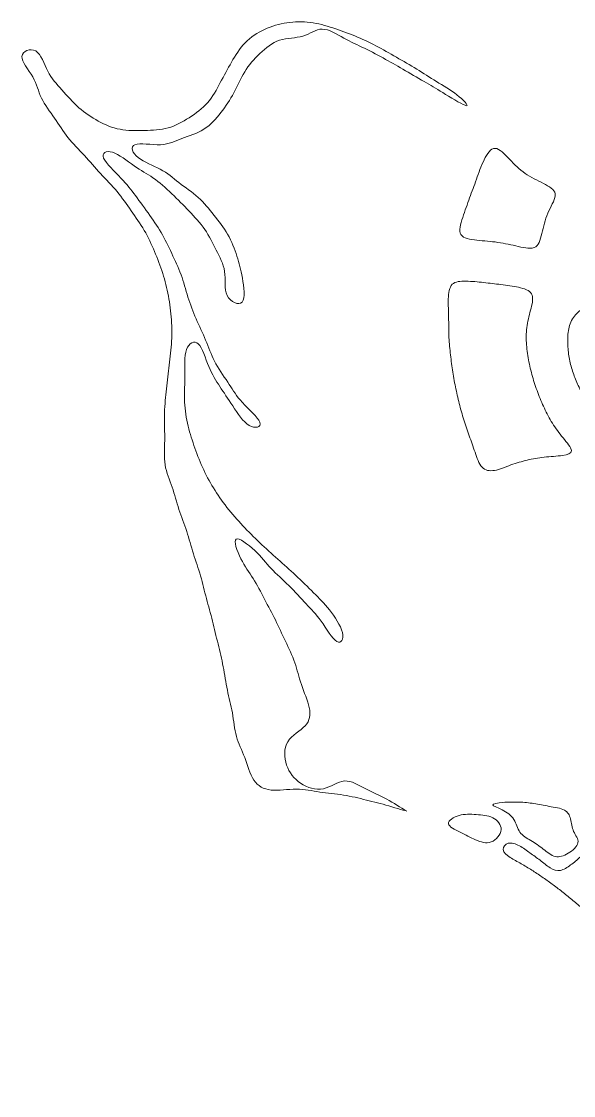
# Model space of a CAD drawing. Header units: inches. Extents: x 36 to 79.2, y 17.3 to 55.9.
# Drawn here: x 73.999 to 75.443, y 49.596 to 52.404 of the extents above; entities that cross this region are included whole.
import ezdxf

# ---------------------------------------------------------------- set-up
doc = ezdxf.new("R2010")
doc.units = ezdxf.units.IN
doc.layers.add('13_CONCEPT_ICON', color=7, linetype='CONTINUOUS', lineweight=15)

# ---------------------------------------------------------------- blocks, each defined once
blk = doc.blocks.new('CONCEPT_ICON_01_SCALLOP')
at = {"layer": '13_CONCEPT_ICON'}
for points, knots in [([(46.839, 36.009), (46.824, 36.007), (46.693, 36.049), (46.577, 36.082), (46.461, 36.116), (46.359, 36.142), (46.252, 36.168), (46.145, 36.195), (46.033, 36.222), (45.919, 36.24), (45.805, 36.258), (45.689, 36.267), (45.577, 36.284), (45.466, 36.3), (45.358, 36.326), (45.237, 36.326), (45.116, 36.326), (44.981, 36.302), (44.872, 36.313), (44.763, 36.324), (44.68, 36.37), (44.622, 36.457), (44.564, 36.544), (44.532, 36.672), (44.491, 36.781), (44.45, 36.891), (44.401, 36.982), (44.371, 37.089), (44.342, 37.195), (44.332, 37.316), (44.313, 37.429), (44.293, 37.543), (44.263, 37.648), (44.24, 37.758), (44.217, 37.869), (44.201, 37.984), (44.18, 38.096), (44.158, 38.208), (44.131, 38.316), (44.105, 38.426), (44.078, 38.535), (44.054, 38.646), (44.025, 38.756), (43.997, 38.865), (43.966, 38.973), (43.937, 39.082), (43.909, 39.191), (43.884, 39.301), (43.852, 39.409), (43.82, 39.517), (43.782, 39.623), (43.749, 39.73), (43.715, 39.837), (43.687, 39.946), (43.652, 40.053), (43.617, 40.16), (43.575, 40.264), (43.54, 40.371), (43.505, 40.477), (43.477, 40.586), (43.44, 40.692), (43.403, 40.798), (43.357, 40.902), (43.339, 41.015), (43.322, 41.127), (43.332, 41.248), (43.333, 41.368), (43.335, 41.488), (43.327, 41.607), (43.329, 41.725), (43.331, 41.842), (43.342, 41.958), (43.355, 42.072), (43.367, 42.187), (43.38, 42.301), (43.394, 42.415), (43.408, 42.529), (43.423, 42.643), (43.43, 42.76), (43.438, 42.876), (43.438, 42.996), (43.431, 43.113), (43.423, 43.23), (43.408, 43.343), (43.386, 43.455), (43.365, 43.567), (43.338, 43.676), (43.304, 43.783), (43.27, 43.891), (43.23, 43.995), (43.186, 44.099), (43.142, 44.203), (43.095, 44.306), (43.038, 44.404), (42.981, 44.502), (42.914, 44.595), (42.848, 44.689), (42.783, 44.782), (42.718, 44.876), (42.644, 44.966), (42.569, 45.055), (42.485, 45.14), (42.405, 45.226), (42.326, 45.312), (42.252, 45.4), (42.171, 45.487), (42.091, 45.573), (42.005, 45.659), (41.933, 45.749), (41.862, 45.838), (41.806, 45.932), (41.74, 46.027), (41.674, 46.123), (41.598, 46.22), (41.55, 46.319), (41.503, 46.417), (41.485, 46.517), (41.425, 46.623), (41.364, 46.729), (41.261, 46.842), (41.267, 46.921), (41.273, 47), (41.389, 47.046), (41.467, 46.999), (41.546, 46.952), (41.587, 46.813), (41.642, 46.706), (41.698, 46.598), (41.768, 46.523), (41.844, 46.437), (41.921, 46.352), (42.004, 46.257), (42.092, 46.179), (42.18, 46.101), (42.273, 46.04), (42.372, 45.986), (42.47, 45.933), (42.575, 45.887), (42.687, 45.866), (42.799, 45.844), (42.919, 45.847), (43.038, 45.85), (43.157, 45.853), (43.275, 45.857), (43.383, 45.886), (43.491, 45.916), (43.59, 45.972), (43.687, 46.034), (43.783, 46.096), (43.879, 46.165), (43.954, 46.251), (44.029, 46.337), (44.084, 46.44), (44.137, 46.541), (44.191, 46.641), (44.243, 46.738), (44.3, 46.837), (44.356, 46.935), (44.417, 47.035), (44.497, 47.117), (44.577, 47.199), (44.675, 47.263), (44.779, 47.311), (44.882, 47.358), (44.99, 47.39), (45.101, 47.407), (45.213, 47.424), (45.327, 47.425), (45.439, 47.411), (45.551, 47.397), (45.66, 47.367), (45.767, 47.332), (45.874, 47.298), (45.979, 47.259), (46.083, 47.216), (46.187, 47.173), (46.29, 47.126), (46.39, 47.074), (46.49, 47.022), (46.586, 46.965), (46.685, 46.909), (46.784, 46.852), (46.885, 46.796), (46.98, 46.737), (47.076, 46.678), (47.166, 46.617), (47.264, 46.557), (47.362, 46.497), (47.467, 46.439), (47.561, 46.366), (47.654, 46.293), (47.736, 46.205), (47.699, 46.208), (47.663, 46.211), (47.508, 46.304), (47.396, 46.372), (47.284, 46.44), (47.213, 46.483), (47.122, 46.537), (47.031, 46.591), (46.918, 46.656), (46.818, 46.714), (46.717, 46.772), (46.627, 46.824), (46.529, 46.878), (46.431, 46.932), (46.325, 46.989), (46.224, 47.038), (46.123, 47.087), (46.027, 47.128), (45.924, 47.185), (45.821, 47.242), (45.71, 47.314), (45.614, 47.315), (45.518, 47.316), (45.436, 47.247), (45.333, 47.215), (45.23, 47.183), (45.105, 47.189), (44.996, 47.154), (44.887, 47.119), (44.795, 47.044), (44.711, 46.962), (44.626, 46.881), (44.55, 46.793), (44.491, 46.697), (44.431, 46.6), (44.388, 46.494), (44.334, 46.394), (44.281, 46.295), (44.217, 46.201), (44.146, 46.11), (44.076, 46.018), (43.998, 45.929), (43.899, 45.868), (43.801, 45.806), (43.682, 45.771), (43.582, 45.732), (43.482, 45.693), (43.4, 45.649), (43.273, 45.644), (43.145, 45.639), (42.972, 45.673), (42.902, 45.644), (42.833, 45.615), (42.866, 45.524), (42.949, 45.457), (43.033, 45.389), (43.166, 45.346), (43.27, 45.289), (43.374, 45.233), (43.45, 45.165), (43.539, 45.096), (43.628, 45.028), (43.73, 44.96), (43.817, 44.882), (43.904, 44.803), (43.975, 44.714), (44.046, 44.625), (44.117, 44.537), (44.187, 44.449), (44.244, 44.348), (44.301, 44.247), (44.345, 44.133), (44.379, 44.032), (44.412, 43.93), (44.435, 43.841), (44.458, 43.715), (44.48, 43.589), (44.502, 43.425), (44.453, 43.369), (44.404, 43.314), (44.284, 43.368), (44.237, 43.463), (44.19, 43.558), (44.216, 43.693), (44.2, 43.809), (44.185, 43.925), (44.128, 44.021), (44.076, 44.12), (44.025, 44.22), (43.978, 44.323), (43.913, 44.418), (43.848, 44.513), (43.766, 44.6), (43.685, 44.685), (43.604, 44.769), (43.525, 44.852), (43.437, 44.935), (43.35, 45.018), (43.254, 45.102), (43.164, 45.164), (43.075, 45.227), (42.991, 45.269), (42.89, 45.339), (42.789, 45.408), (42.669, 45.505), (42.577, 45.535), (42.484, 45.564), (42.419, 45.526), (42.45, 45.449), (42.481, 45.372), (42.609, 45.256), (42.7, 45.161), (42.791, 45.067), (42.845, 44.995), (42.909, 44.907), (42.974, 44.82), (43.05, 44.717), (43.118, 44.621), (43.187, 44.526), (43.247, 44.437), (43.302, 44.34), (43.356, 44.243), (43.406, 44.137), (43.453, 44.034), (43.501, 43.931), (43.547, 43.831), (43.584, 43.725), (43.62, 43.619), (43.647, 43.507), (43.682, 43.401), (43.717, 43.294), (43.759, 43.192), (43.805, 43.089), (43.851, 42.985), (43.9, 42.88), (43.942, 42.778), (43.984, 42.675), (44.019, 42.576), (44.075, 42.474), (44.131, 42.373), (44.209, 42.268), (44.268, 42.178), (44.327, 42.088), (44.367, 42.014), (44.457, 41.917), (44.547, 41.82), (44.687, 41.702), (44.71, 41.63), (44.734, 41.558), (44.642, 41.533), (44.555, 41.584), (44.469, 41.634), (44.388, 41.761), (44.317, 41.867), (44.247, 41.974), (44.188, 42.061), (44.131, 42.147), (44.074, 42.232), (44.02, 42.316), (43.971, 42.435), (43.923, 42.554), (43.879, 42.708), (43.819, 42.764), (43.759, 42.82), (43.683, 42.777), (43.649, 42.681), (43.616, 42.585), (43.625, 42.435), (43.626, 42.309), (43.626, 42.182), (43.617, 42.079), (43.62, 41.966), (43.623, 41.852), (43.638, 41.728), (43.663, 41.616), (43.687, 41.503), (43.721, 41.401), (43.757, 41.296), (43.794, 41.191), (43.834, 41.083), (43.88, 40.98), (43.926, 40.876), (43.98, 40.777), (44.039, 40.681), (44.098, 40.585), (44.162, 40.491), (44.234, 40.4), (44.306, 40.308), (44.385, 40.218), (44.464, 40.134), (44.544, 40.049), (44.623, 39.97), (44.708, 39.889), (44.793, 39.809), (44.884, 39.726), (44.97, 39.649), (45.057, 39.572), (45.14, 39.501), (45.228, 39.419), (45.315, 39.337), (45.407, 39.245), (45.488, 39.165), (45.569, 39.084), (45.638, 39.015), (45.716, 38.917), (45.794, 38.819), (45.881, 38.692), (45.904, 38.592), (45.927, 38.493), (45.887, 38.421), (45.823, 38.46), (45.76, 38.499), (45.673, 38.649), (45.596, 38.755), (45.52, 38.861), (45.454, 38.923), (45.378, 39.003), (45.303, 39.083), (45.219, 39.181), (45.131, 39.268), (45.042, 39.356), (44.95, 39.434), (44.873, 39.515), (44.796, 39.597), (44.733, 39.682), (44.636, 39.775), (44.539, 39.867), (44.407, 39.967), (44.367, 39.942), (44.326, 39.918), (44.378, 39.769), (44.435, 39.656), (44.492, 39.543), (44.554, 39.465), (44.613, 39.373), (44.671, 39.28), (44.725, 39.173), (44.778, 39.071), (44.832, 38.969), (44.885, 38.871), (44.935, 38.772), (44.984, 38.672), (45.031, 38.57), (45.08, 38.466), (45.128, 38.363), (45.179, 38.257), (45.216, 38.154), (45.252, 38.05), (45.273, 37.949), (45.311, 37.838), (45.349, 37.727), (45.403, 37.607), (45.425, 37.505), (45.446, 37.402), (45.435, 37.316), (45.367, 37.243), (45.299, 37.169), (45.174, 37.108), (45.114, 37.012), (45.055, 36.915), (45.06, 36.784), (45.098, 36.674), (45.135, 36.564), (45.204, 36.475), (45.3, 36.411), (45.396, 36.347), (45.52, 36.309), (45.629, 36.331), (45.739, 36.354), (45.834, 36.437), (45.935, 36.444), (46.035, 36.451), (46.141, 36.382), (46.244, 36.328), (46.347, 36.274), (46.446, 36.236), (46.545, 36.182), (46.644, 36.128), (46.742, 36.058), (46.839, 36.009)], [0, 0, 0, 0, 0.006369, 0.006369, 0.006369, 0.012739, 0.012739, 0.012739, 0.019108, 0.019108, 0.019108, 0.025478, 0.025478, 0.025478, 0.031847, 0.031847, 0.031847, 0.038217, 0.038217, 0.038217, 0.044586, 0.044586, 0.044586, 0.050955, 0.050955, 0.050955, 0.057325, 0.057325, 0.057325, 0.063694, 0.063694, 0.063694, 0.070064, 0.070064, 0.070064, 0.076433, 0.076433, 0.076433, 0.082803, 0.082803, 0.082803, 0.089172, 0.089172, 0.089172, 0.095541, 0.095541, 0.095541, 0.101911, 0.101911, 0.101911, 0.10828, 0.10828, 0.10828, 0.11465, 0.11465, 0.11465, 0.121019, 0.121019, 0.121019, 0.127389, 0.127389, 0.127389, 0.133758, 0.133758, 0.133758, 0.140127, 0.140127, 0.140127, 0.146497, 0.146497, 0.146497, 0.152866, 0.152866, 0.152866, 0.159236, 0.159236, 0.159236, 0.165605, 0.165605, 0.165605, 0.171975, 0.171975, 0.171975, 0.178344, 0.178344, 0.178344, 0.184713, 0.184713, 0.184713, 0.191083, 0.191083, 0.191083, 0.197452, 0.197452, 0.197452, 0.203822, 0.203822, 0.203822, 0.210191, 0.210191, 0.210191, 0.216561, 0.216561, 0.216561, 0.22293, 0.22293, 0.22293, 0.229299, 0.229299, 0.229299, 0.235669, 0.235669, 0.235669, 0.242038, 0.242038, 0.242038, 0.248408, 0.248408, 0.248408, 0.254777, 0.254777, 0.254777, 0.261146, 0.261146, 0.261146, 0.267516, 0.267516, 0.267516, 0.273885, 0.273885, 0.273885, 0.280255, 0.280255, 0.280255, 0.286624, 0.286624, 0.286624, 0.292994, 0.292994, 0.292994, 0.299363, 0.299363, 0.299363, 0.305732, 0.305732, 0.305732, 0.312102, 0.312102, 0.312102, 0.318471, 0.318471, 0.318471, 0.324841, 0.324841, 0.324841, 0.33121, 0.33121, 0.33121, 0.33758, 0.33758, 0.33758, 0.343949, 0.343949, 0.343949, 0.350318, 0.350318, 0.350318, 0.356688, 0.356688, 0.356688, 0.363057, 0.363057, 0.363057, 0.369427, 0.369427, 0.369427, 0.375796, 0.375796, 0.375796, 0.382166, 0.382166, 0.382166, 0.388535, 0.388535, 0.388535, 0.394904, 0.394904, 0.394904, 0.401274, 0.401274, 0.401274, 0.407643, 0.407643, 0.407643, 0.414013, 0.414013, 0.414013, 0.420382, 0.420382, 0.420382, 0.426752, 0.426752, 0.426752, 0.433121, 0.433121, 0.433121, 0.43949, 0.43949, 0.43949, 0.44586, 0.44586, 0.44586, 0.452229, 0.452229, 0.452229, 0.458599, 0.458599, 0.458599, 0.464968, 0.464968, 0.464968, 0.471338, 0.471338, 0.471338, 0.477707, 0.477707, 0.477707, 0.484076, 0.484076, 0.484076, 0.490446, 0.490446, 0.490446, 0.496815, 0.496815, 0.496815, 0.503185, 0.503185, 0.503185, 0.509554, 0.509554, 0.509554, 0.515924, 0.515924, 0.515924, 0.522293, 0.522293, 0.522293, 0.528662, 0.528662, 0.528662, 0.535032, 0.535032, 0.535032, 0.541401, 0.541401, 0.541401, 0.547771, 0.547771, 0.547771, 0.55414, 0.55414, 0.55414, 0.56051, 0.56051, 0.56051, 0.566879, 0.566879, 0.566879, 0.573248, 0.573248, 0.573248, 0.579618, 0.579618, 0.579618, 0.585987, 0.585987, 0.585987, 0.592357, 0.592357, 0.592357, 0.598726, 0.598726, 0.598726, 0.605096, 0.605096, 0.605096, 0.611465, 0.611465, 0.611465, 0.617834, 0.617834, 0.617834, 0.624204, 0.624204, 0.624204, 0.630573, 0.630573, 0.630573, 0.636943, 0.636943, 0.636943, 0.643312, 0.643312, 0.643312, 0.649682, 0.649682, 0.649682, 0.656051, 0.656051, 0.656051, 0.66242, 0.66242, 0.66242, 0.66879, 0.66879, 0.66879, 0.675159, 0.675159, 0.675159, 0.681529, 0.681529, 0.681529, 0.687898, 0.687898, 0.687898, 0.694268, 0.694268, 0.694268, 0.700637, 0.700637, 0.700637, 0.707006, 0.707006, 0.707006, 0.713376, 0.713376, 0.713376, 0.719745, 0.719745, 0.719745, 0.726115, 0.726115, 0.726115, 0.732484, 0.732484, 0.732484, 0.738854, 0.738854, 0.738854, 0.745223, 0.745223, 0.745223, 0.751592, 0.751592, 0.751592, 0.757962, 0.757962, 0.757962, 0.764331, 0.764331, 0.764331, 0.770701, 0.770701, 0.770701, 0.77707, 0.77707, 0.77707, 0.783439, 0.783439, 0.783439, 0.789809, 0.789809, 0.789809, 0.796178, 0.796178, 0.796178, 0.802548, 0.802548, 0.802548, 0.808917, 0.808917, 0.808917, 0.815287, 0.815287, 0.815287, 0.821656, 0.821656, 0.821656, 0.828025, 0.828025, 0.828025, 0.834395, 0.834395, 0.834395, 0.840764, 0.840764, 0.840764, 0.847134, 0.847134, 0.847134, 0.853503, 0.853503, 0.853503, 0.859873, 0.859873, 0.859873, 0.866242, 0.866242, 0.866242, 0.872611, 0.872611, 0.872611, 0.878981, 0.878981, 0.878981, 0.88535, 0.88535, 0.88535, 0.89172, 0.89172, 0.89172, 0.898089, 0.898089, 0.898089, 0.904459, 0.904459, 0.904459, 0.910828, 0.910828, 0.910828, 0.917197, 0.917197, 0.917197, 0.923567, 0.923567, 0.923567, 0.929936, 0.929936, 0.929936, 0.936306, 0.936306, 0.936306, 0.942675, 0.942675, 0.942675, 0.949045, 0.949045, 0.949045, 0.955414, 0.955414, 0.955414, 0.961783, 0.961783, 0.961783, 0.968153, 0.968153, 0.968153, 0.974522, 0.974522, 0.974522, 0.980892, 0.980892, 0.980892, 0.987261, 0.987261, 0.987261, 0.993631, 0.993631, 0.993631, 1, 1, 1, 1]), ([(47.62, 44.344), (47.586, 44.4), (47.614, 44.496), (47.646, 44.593), (47.677, 44.689), (47.712, 44.785), (47.745, 44.875), (47.778, 44.966), (47.81, 45.051), (47.843, 45.143), (47.876, 45.236), (47.911, 45.336), (47.955, 45.425), (47.998, 45.515), (48.051, 45.593), (48.114, 45.591), (48.177, 45.59), (48.25, 45.509), (48.322, 45.433), (48.394, 45.357), (48.465, 45.286), (48.548, 45.229), (48.632, 45.171), (48.727, 45.128), (48.813, 45.084), (48.898, 45.041), (48.973, 44.997), (48.982, 44.932), (48.991, 44.867), (48.935, 44.78), (48.892, 44.687), (48.85, 44.594), (48.821, 44.495), (48.798, 44.398), (48.776, 44.301), (48.758, 44.205), (48.701, 44.168), (48.643, 44.13), (48.546, 44.15), (48.449, 44.172), (48.351, 44.194), (48.254, 44.218), (48.154, 44.232), (48.054, 44.247), (47.95, 44.252), (47.851, 44.262), (47.751, 44.273), (47.654, 44.288), (47.62, 44.344)], [0, 0, 0, 0, 0.0625, 0.0625, 0.0625, 0.125, 0.125, 0.125, 0.1875, 0.1875, 0.1875, 0.25, 0.25, 0.25, 0.3125, 0.3125, 0.3125, 0.375, 0.375, 0.375, 0.4375, 0.4375, 0.4375, 0.5, 0.5, 0.5, 0.5625, 0.5625, 0.5625, 0.625, 0.625, 0.625, 0.6875, 0.6875, 0.6875, 0.75, 0.75, 0.75, 0.8125, 0.8125, 0.8125, 0.875, 0.875, 0.875, 0.9375, 0.9375, 0.9375, 1, 1, 1, 1]), ([(47.494, 43.625), (47.537, 43.667), (47.611, 43.672), (47.693, 43.67), (47.775, 43.669), (47.864, 43.66), (47.948, 43.651), (48.033, 43.641), (48.114, 43.632), (48.198, 43.621), (48.283, 43.611), (48.371, 43.6), (48.453, 43.582), (48.535, 43.564), (48.611, 43.539), (48.64, 43.489), (48.67, 43.439), (48.654, 43.362), (48.634, 43.281), (48.614, 43.2), (48.59, 43.114), (48.577, 43.03), (48.564, 42.946), (48.562, 42.864), (48.567, 42.781), (48.571, 42.698), (48.582, 42.615), (48.597, 42.533), (48.612, 42.451), (48.632, 42.371), (48.654, 42.292), (48.677, 42.213), (48.702, 42.136), (48.731, 42.059), (48.76, 41.982), (48.792, 41.907), (48.827, 41.833), (48.861, 41.759), (48.898, 41.688), (48.943, 41.616), (48.988, 41.545), (49.04, 41.475), (49.097, 41.405), (49.154, 41.335), (49.214, 41.265), (49.217, 41.221), (49.22, 41.178), (49.165, 41.16), (49.088, 41.149), (49.011, 41.139), (48.913, 41.136), (48.824, 41.127), (48.736, 41.117), (48.657, 41.101), (48.579, 41.083), (48.501, 41.064), (48.423, 41.042), (48.342, 41.013), (48.262, 40.984), (48.178, 40.947), (48.106, 40.934), (48.033, 40.922), (47.97, 40.933), (47.925, 40.982), (47.879, 41.03), (47.852, 41.115), (47.823, 41.197), (47.795, 41.279), (47.767, 41.357), (47.74, 41.434), (47.712, 41.511), (47.685, 41.587), (47.661, 41.665), (47.637, 41.743), (47.615, 41.822), (47.595, 41.902), (47.575, 41.981), (47.557, 42.062), (47.54, 42.142), (47.524, 42.223), (47.51, 42.305), (47.497, 42.387), (47.485, 42.469), (47.474, 42.552), (47.465, 42.636), (47.456, 42.719), (47.448, 42.803), (47.445, 42.887), (47.442, 42.972), (47.443, 43.057), (47.441, 43.146), (47.439, 43.235), (47.434, 43.328), (47.437, 43.414), (47.44, 43.501), (47.451, 43.582), (47.494, 43.625)], [0, 0, 0, 0, 0.03125, 0.03125, 0.03125, 0.0625, 0.0625, 0.0625, 0.09375, 0.09375, 0.09375, 0.125, 0.125, 0.125, 0.15625, 0.15625, 0.15625, 0.1875, 0.1875, 0.1875, 0.21875, 0.21875, 0.21875, 0.25, 0.25, 0.25, 0.28125, 0.28125, 0.28125, 0.3125, 0.3125, 0.3125, 0.34375, 0.34375, 0.34375, 0.375, 0.375, 0.375, 0.40625, 0.40625, 0.40625, 0.4375, 0.4375, 0.4375, 0.46875, 0.46875, 0.46875, 0.5, 0.5, 0.5, 0.53125, 0.53125, 0.53125, 0.5625, 0.5625, 0.5625, 0.59375, 0.59375, 0.59375, 0.625, 0.625, 0.625, 0.65625, 0.65625, 0.65625, 0.6875, 0.6875, 0.6875, 0.71875, 0.71875, 0.71875, 0.75, 0.75, 0.75, 0.78125, 0.78125, 0.78125, 0.8125, 0.8125, 0.8125, 0.84375, 0.84375, 0.84375, 0.875, 0.875, 0.875, 0.90625, 0.90625, 0.90625, 0.9375, 0.9375, 0.9375, 0.96875, 0.96875, 0.96875, 1, 1, 1, 1]), ([(49.464, 43.288), (49.526, 43.293), (49.591, 43.271), (49.647, 43.234), (49.704, 43.196), (49.752, 43.144), (49.794, 43.088), (49.835, 43.032), (49.869, 42.973), (49.903, 42.914), (49.938, 42.856), (49.972, 42.798), (50.009, 42.741), (50.046, 42.684), (50.085, 42.629), (50.125, 42.573), (50.165, 42.518), (50.206, 42.463), (50.247, 42.408), (50.289, 42.354), (50.331, 42.299), (50.375, 42.246), (50.418, 42.192), (50.464, 42.139), (50.509, 42.087), (50.554, 42.034), (50.599, 41.981), (50.646, 41.929), (50.692, 41.877), (50.739, 41.825), (50.788, 41.774), (50.837, 41.723), (50.887, 41.672), (50.937, 41.623), (50.988, 41.574), (51.039, 41.525), (51.091, 41.479), (51.143, 41.433), (51.196, 41.388), (51.248, 41.343), (51.301, 41.298), (51.354, 41.252), (51.407, 41.209), (51.46, 41.165), (51.514, 41.122), (51.569, 41.081), (51.624, 41.04), (51.679, 41), (51.735, 40.961), (51.791, 40.923), (51.847, 40.885), (51.903, 40.847), (51.96, 40.809), (52.017, 40.772), (52.074, 40.737), (52.132, 40.702), (52.19, 40.668), (52.249, 40.635), (52.308, 40.603), (52.368, 40.571), (52.428, 40.54), (52.488, 40.509), (52.548, 40.479), (52.609, 40.452), (52.67, 40.424), (52.732, 40.398), (52.794, 40.372), (52.855, 40.346), (52.917, 40.319), (52.979, 40.295), (53.041, 40.27), (53.104, 40.247), (53.168, 40.226), (53.231, 40.205), (53.295, 40.185), (53.36, 40.166), (53.424, 40.148), (53.489, 40.129), (53.553, 40.111), (53.617, 40.093), (53.681, 40.076), (53.746, 40.06), (53.81, 40.044), (53.875, 40.029), (53.948, 40.013), (54.02, 39.998), (54.101, 39.982), (54.154, 39.968), (54.208, 39.954), (54.234, 39.941), (54.207, 39.934), (54.18, 39.926), (54.101, 39.925), (54.023, 39.924), (53.946, 39.924), (53.87, 39.925), (53.798, 39.929), (53.727, 39.933), (53.661, 39.94), (53.594, 39.947), (53.527, 39.955), (53.458, 39.963), (53.39, 39.971), (53.322, 39.98), (53.255, 39.989), (53.188, 40.001), (53.121, 40.012), (53.055, 40.026), (52.989, 40.04), (52.923, 40.054), (52.857, 40.067), (52.791, 40.082), (52.725, 40.096), (52.659, 40.11), (52.594, 40.126), (52.529, 40.142), (52.464, 40.159), (52.4, 40.178), (52.335, 40.196), (52.271, 40.214), (52.207, 40.233), (52.142, 40.252), (52.078, 40.272), (52.015, 40.292), (51.951, 40.312), (51.888, 40.334), (51.824, 40.355), (51.761, 40.377), (51.697, 40.398), (51.634, 40.42), (51.571, 40.443), (51.509, 40.466), (51.446, 40.49), (51.384, 40.514), (51.321, 40.538), (51.259, 40.562), (51.197, 40.587), (51.135, 40.613), (51.073, 40.639), (51.011, 40.664), (50.95, 40.691), (50.889, 40.718), (50.827, 40.746), (50.766, 40.775), (50.706, 40.805), (50.646, 40.835), (50.587, 40.867), (50.529, 40.902), (50.471, 40.936), (50.415, 40.974), (50.358, 41.012), (50.302, 41.05), (50.245, 41.087), (50.19, 41.127), (50.134, 41.166), (50.08, 41.207), (50.027, 41.251), (49.974, 41.295), (49.922, 41.342), (49.871, 41.391), (49.82, 41.44), (49.771, 41.491), (49.724, 41.543), (49.677, 41.595), (49.633, 41.649), (49.592, 41.704), (49.55, 41.758), (49.511, 41.814), (49.475, 41.871), (49.439, 41.929), (49.405, 41.987), (49.374, 42.047), (49.342, 42.106), (49.313, 42.167), (49.287, 42.229), (49.261, 42.291), (49.238, 42.353), (49.22, 42.418), (49.201, 42.482), (49.188, 42.548), (49.178, 42.617), (49.169, 42.685), (49.164, 42.755), (49.164, 42.826), (49.165, 42.896), (49.171, 42.966), (49.192, 43.031), (49.212, 43.096), (49.246, 43.156), (49.294, 43.203), (49.341, 43.25), (49.402, 43.282), (49.464, 43.288)], [0, 0, 0, 0, 0.015625, 0.015625, 0.015625, 0.03125, 0.03125, 0.03125, 0.046875, 0.046875, 0.046875, 0.0625, 0.0625, 0.0625, 0.078125, 0.078125, 0.078125, 0.09375, 0.09375, 0.09375, 0.109375, 0.109375, 0.109375, 0.125, 0.125, 0.125, 0.140625, 0.140625, 0.140625, 0.15625, 0.15625, 0.15625, 0.171875, 0.171875, 0.171875, 0.1875, 0.1875, 0.1875, 0.203125, 0.203125, 0.203125, 0.21875, 0.21875, 0.21875, 0.234375, 0.234375, 0.234375, 0.25, 0.25, 0.25, 0.265625, 0.265625, 0.265625, 0.28125, 0.28125, 0.28125, 0.296875, 0.296875, 0.296875, 0.3125, 0.3125, 0.3125, 0.328125, 0.328125, 0.328125, 0.34375, 0.34375, 0.34375, 0.359375, 0.359375, 0.359375, 0.375, 0.375, 0.375, 0.390625, 0.390625, 0.390625, 0.40625, 0.40625, 0.40625, 0.421875, 0.421875, 0.421875, 0.4375, 0.4375, 0.4375, 0.453125, 0.453125, 0.453125, 0.46875, 0.46875, 0.46875, 0.484375, 0.484375, 0.484375, 0.5, 0.5, 0.5, 0.515625, 0.515625, 0.515625, 0.53125, 0.53125, 0.53125, 0.546875, 0.546875, 0.546875, 0.5625, 0.5625, 0.5625, 0.578125, 0.578125, 0.578125, 0.59375, 0.59375, 0.59375, 0.609375, 0.609375, 0.609375, 0.625, 0.625, 0.625, 0.640625, 0.640625, 0.640625, 0.65625, 0.65625, 0.65625, 0.671875, 0.671875, 0.671875, 0.6875, 0.6875, 0.6875, 0.703125, 0.703125, 0.703125, 0.71875, 0.71875, 0.71875, 0.734375, 0.734375, 0.734375, 0.75, 0.75, 0.75, 0.765625, 0.765625, 0.765625, 0.78125, 0.78125, 0.78125, 0.796875, 0.796875, 0.796875, 0.8125, 0.8125, 0.8125, 0.828125, 0.828125, 0.828125, 0.84375, 0.84375, 0.84375, 0.859375, 0.859375, 0.859375, 0.875, 0.875, 0.875, 0.890625, 0.890625, 0.890625, 0.90625, 0.90625, 0.90625, 0.921875, 0.921875, 0.921875, 0.9375, 0.9375, 0.9375, 0.953125, 0.953125, 0.953125, 0.96875, 0.96875, 0.96875, 0.984375, 0.984375, 0.984375, 1, 1, 1, 1]), ([(48.079, 36.096), (48.08, 36.113), (48.151, 36.126), (48.227, 36.133), (48.303, 36.14), (48.383, 36.141), (48.459, 36.138), (48.535, 36.135), (48.606, 36.128), (48.676, 36.117), (48.747, 36.105), (48.817, 36.091), (48.895, 36.077), (48.974, 36.063), (49.062, 36.051), (49.116, 36.023), (49.169, 35.994), (49.189, 35.95), (49.203, 35.894), (49.217, 35.838), (49.224, 35.772), (49.25, 35.713), (49.276, 35.655), (49.322, 35.605), (49.312, 35.551), (49.302, 35.497), (49.237, 35.438), (49.173, 35.398), (49.108, 35.359), (49.043, 35.338), (48.983, 35.352), (48.924, 35.366), (48.869, 35.414), (48.811, 35.459), (48.753, 35.504), (48.692, 35.545), (48.631, 35.582), (48.57, 35.619), (48.51, 35.652), (48.473, 35.704), (48.437, 35.756), (48.424, 35.828), (48.385, 35.887), (48.347, 35.946), (48.284, 35.993), (48.217, 36.026), (48.15, 36.06), (48.079, 36.08), (48.079, 36.096)], [0, 0, 0, 0, 0.0625, 0.0625, 0.0625, 0.125, 0.125, 0.125, 0.1875, 0.1875, 0.1875, 0.25, 0.25, 0.25, 0.3125, 0.3125, 0.3125, 0.375, 0.375, 0.375, 0.4375, 0.4375, 0.4375, 0.5, 0.5, 0.5, 0.5625, 0.5625, 0.5625, 0.625, 0.625, 0.625, 0.6875, 0.6875, 0.6875, 0.75, 0.75, 0.75, 0.8125, 0.8125, 0.8125, 0.875, 0.875, 0.875, 0.9375, 0.9375, 0.9375, 1, 1, 1, 1]), ([(47.439, 35.826), (47.444, 35.782), (47.53, 35.742), (47.608, 35.703), (47.686, 35.665), (47.756, 35.626), (47.831, 35.593), (47.905, 35.561), (47.984, 35.535), (48.057, 35.562), (48.129, 35.589), (48.195, 35.668), (48.201, 35.74), (48.206, 35.812), (48.15, 35.876), (48.079, 35.911), (48.009, 35.947), (47.924, 35.953), (47.84, 35.958), (47.756, 35.964), (47.673, 35.968), (47.593, 35.945), (47.512, 35.922), (47.435, 35.871), (47.439, 35.826)], [0, 0, 0, 0, 0.125, 0.125, 0.125, 0.25, 0.25, 0.25, 0.375, 0.375, 0.375, 0.5, 0.5, 0.5, 0.625, 0.625, 0.625, 0.75, 0.75, 0.75, 0.875, 0.875, 0.875, 1, 1, 1, 1]), ([(48.305, 35.543), (48.351, 35.554), (48.41, 35.534), (48.465, 35.506), (48.519, 35.477), (48.569, 35.439), (48.618, 35.403), (48.667, 35.368), (48.715, 35.335), (48.764, 35.298), (48.812, 35.26), (48.861, 35.218), (48.909, 35.189), (48.958, 35.159), (49.008, 35.142), (49.058, 35.151), (49.108, 35.159), (49.158, 35.193), (49.207, 35.229), (49.256, 35.265), (49.303, 35.304), (49.349, 35.349), (49.395, 35.395), (49.438, 35.446), (49.485, 35.471), (49.531, 35.495), (49.58, 35.492), (49.594, 35.465), (49.609, 35.438), (49.588, 35.387), (49.555, 35.336), (49.522, 35.286), (49.477, 35.236), (49.445, 35.182), (49.413, 35.128), (49.394, 35.071), (49.386, 35.013), (49.378, 34.956), (49.382, 34.899), (49.408, 34.851), (49.433, 34.803), (49.48, 34.763), (49.529, 34.725), (49.577, 34.687), (49.628, 34.652), (49.675, 34.613), (49.722, 34.573), (49.765, 34.531), (49.809, 34.487), (49.852, 34.443), (49.895, 34.398), (49.939, 34.354), (49.983, 34.31), (50.027, 34.266), (50.069, 34.221), (50.111, 34.177), (50.151, 34.131), (50.191, 34.084), (50.23, 34.038), (50.27, 33.992), (50.308, 33.945), (50.347, 33.899), (50.384, 33.852), (50.421, 33.804), (50.458, 33.757), (50.495, 33.709), (50.53, 33.661), (50.565, 33.612), (50.6, 33.564), (50.633, 33.514), (50.667, 33.465), (50.699, 33.415), (50.731, 33.365), (50.762, 33.315), (50.792, 33.264), (50.822, 33.213), (50.851, 33.162), (50.88, 33.11), (50.909, 33.059), (50.938, 33.007), (50.967, 32.955), (50.996, 32.904), (51.025, 32.853), (51.054, 32.801), (51.086, 32.751), (51.118, 32.701), (51.153, 32.652), (51.193, 32.605), (51.233, 32.559), (51.277, 32.514), (51.325, 32.477), (51.373, 32.439), (51.425, 32.409), (51.48, 32.39), (51.536, 32.37), (51.595, 32.36), (51.654, 32.361), (51.713, 32.362), (51.772, 32.374), (51.828, 32.393), (51.884, 32.411), (51.938, 32.436), (51.991, 32.461), (52.045, 32.486), (52.098, 32.51), (52.151, 32.534), (52.205, 32.558), (52.259, 32.58), (52.314, 32.602), (52.368, 32.624), (52.423, 32.644), (52.478, 32.662), (52.534, 32.68), (52.59, 32.697), (52.647, 32.712), (52.703, 32.728), (52.761, 32.742), (52.818, 32.756), (52.875, 32.77), (52.932, 32.783), (52.99, 32.795), (53.048, 32.807), (53.106, 32.818), (53.165, 32.828), (53.223, 32.838), (53.282, 32.847), (53.341, 32.855), (53.401, 32.864), (53.46, 32.872), (53.519, 32.88), (53.578, 32.889), (53.637, 32.896), (53.697, 32.903), (53.757, 32.91), (53.817, 32.916), (53.876, 32.923), (53.936, 32.93), (53.995, 32.937), (54.055, 32.943), (54.116, 32.948), (54.177, 32.95), (54.239, 32.949), (54.302, 32.947), (54.367, 32.942), (54.427, 32.947), (54.487, 32.952), (54.543, 32.967), (54.59, 32.998), (54.638, 33.03), (54.677, 33.077), (54.707, 33.131), (54.737, 33.184), (54.757, 33.243), (54.784, 33.298), (54.81, 33.353), (54.843, 33.404), (54.883, 33.423), (54.922, 33.442), (54.97, 33.429), (54.985, 33.392), (55, 33.356), (54.983, 33.297), (54.97, 33.235), (54.957, 33.174), (54.948, 33.111), (54.953, 33.05), (54.958, 32.989), (54.977, 32.929), (55.009, 32.884), (55.042, 32.839), (55.088, 32.808), (55.143, 32.794), (55.199, 32.78), (55.264, 32.783), (55.328, 32.785), (55.392, 32.787), (55.455, 32.788), (55.517, 32.789), (55.579, 32.789), (55.64, 32.789), (55.701, 32.793), (55.761, 32.796), (55.821, 32.804), (55.881, 32.809), (55.942, 32.814), (56.003, 32.816), (56.063, 32.82), (56.124, 32.825), (56.184, 32.832), (56.244, 32.836), (56.305, 32.84), (56.367, 32.841), (56.427, 32.844), (56.487, 32.847), (56.546, 32.852), (56.607, 32.858), (56.668, 32.864), (56.731, 32.87), (56.799, 32.872), (56.867, 32.874), (56.94, 32.871), (56.974, 32.866), (57.008, 32.86), (57.003, 32.851), (56.963, 32.847), (56.923, 32.843), (56.848, 32.844), (56.78, 32.843), (56.711, 32.842), (56.648, 32.841), (56.587, 32.836), (56.527, 32.831), (56.468, 32.824), (56.408, 32.82), (56.348, 32.816), (56.287, 32.815), (56.226, 32.811), (56.165, 32.807), (56.105, 32.8), (56.045, 32.795), (55.985, 32.789), (55.924, 32.786), (55.864, 32.78), (55.803, 32.775), (55.743, 32.769), (55.683, 32.763), (55.623, 32.757), (55.563, 32.752), (55.503, 32.746), (55.443, 32.741), (55.382, 32.736), (55.322, 32.73), (55.262, 32.725), (55.202, 32.719), (55.142, 32.713), (55.082, 32.707), (55.022, 32.701), (54.962, 32.694), (54.903, 32.688), (54.843, 32.68), (54.784, 32.672), (54.725, 32.664), (54.666, 32.655), (54.607, 32.647), (54.548, 32.638), (54.489, 32.629), (54.43, 32.621), (54.371, 32.612), (54.311, 32.604), (54.252, 32.595), (54.193, 32.586), (54.135, 32.577), (54.076, 32.567), (54.017, 32.557), (53.959, 32.547), (53.9, 32.537), (53.842, 32.527), (53.783, 32.517), (53.725, 32.506), (53.666, 32.496), (53.608, 32.484), (53.55, 32.472), (53.492, 32.461), (53.435, 32.449), (53.377, 32.437), (53.319, 32.424), (53.262, 32.411), (53.205, 32.397), (53.148, 32.382), (53.091, 32.368), (53.034, 32.353), (52.977, 32.339), (52.92, 32.324), (52.863, 32.309), (52.806, 32.294), (52.75, 32.278), (52.694, 32.262), (52.637, 32.245), (52.581, 32.229), (52.525, 32.213), (52.468, 32.196), (52.412, 32.179), (52.356, 32.162), (52.3, 32.145), (52.244, 32.128), (52.188, 32.111), (52.132, 32.094), (52.076, 32.076), (52.02, 32.059), (51.964, 32.041), (51.908, 32.024), (51.853, 32.006), (51.797, 31.989), (51.742, 31.97), (51.686, 31.951), (51.63, 31.932), (51.573, 31.913), (51.515, 31.904), (51.456, 31.896), (51.395, 31.898), (51.338, 31.913), (51.28, 31.928), (51.226, 31.957), (51.18, 31.994), (51.134, 32.032), (51.097, 32.077), (51.071, 32.129), (51.045, 32.181), (51.03, 32.238), (51.014, 32.295), (50.998, 32.352), (50.979, 32.408), (50.957, 32.462), (50.935, 32.516), (50.909, 32.569), (50.883, 32.622), (50.856, 32.675), (50.83, 32.728), (50.803, 32.78), (50.777, 32.833), (50.75, 32.886), (50.721, 32.937), (50.693, 32.989), (50.662, 33.04), (50.632, 33.091), (50.601, 33.141), (50.571, 33.192), (50.54, 33.242), (50.509, 33.293), (50.477, 33.343), (50.445, 33.393), (50.413, 33.443), (50.38, 33.492), (50.345, 33.541), (50.311, 33.59), (50.275, 33.638), (50.238, 33.685), (50.202, 33.733), (50.164, 33.78), (50.126, 33.827), (50.088, 33.874), (50.048, 33.92), (50.009, 33.966), (49.969, 34.012), (49.93, 34.058), (49.889, 34.105), (49.849, 34.151), (49.809, 34.197), (49.766, 34.241), (49.723, 34.285), (49.678, 34.328), (49.633, 34.369), (49.587, 34.409), (49.541, 34.449), (49.496, 34.49), (49.451, 34.531), (49.406, 34.574), (49.361, 34.615), (49.316, 34.655), (49.269, 34.694), (49.222, 34.732), (49.175, 34.77), (49.128, 34.807), (49.081, 34.845), (49.034, 34.882), (48.986, 34.918), (48.938, 34.953), (48.89, 34.989), (48.841, 35.023), (48.792, 35.057), (48.743, 35.09), (48.693, 35.123), (48.644, 35.155), (48.595, 35.186), (48.545, 35.218), (48.492, 35.247), (48.438, 35.277), (48.381, 35.305), (48.33, 35.339), (48.28, 35.372), (48.237, 35.411), (48.232, 35.451), (48.227, 35.491), (48.26, 35.532), (48.305, 35.543)], [0, 0, 0, 0, 0.007812, 0.007812, 0.007812, 0.015625, 0.015625, 0.015625, 0.023438, 0.023438, 0.023438, 0.03125, 0.03125, 0.03125, 0.039062, 0.039062, 0.039062, 0.046875, 0.046875, 0.046875, 0.054688, 0.054688, 0.054688, 0.0625, 0.0625, 0.0625, 0.070312, 0.070312, 0.070312, 0.078125, 0.078125, 0.078125, 0.085938, 0.085938, 0.085938, 0.09375, 0.09375, 0.09375, 0.101562, 0.101562, 0.101562, 0.109375, 0.109375, 0.109375, 0.117188, 0.117188, 0.117188, 0.125, 0.125, 0.125, 0.132812, 0.132812, 0.132812, 0.140625, 0.140625, 0.140625, 0.148438, 0.148438, 0.148438, 0.15625, 0.15625, 0.15625, 0.164062, 0.164062, 0.164062, 0.171875, 0.171875, 0.171875, 0.179688, 0.179688, 0.179688, 0.1875, 0.1875, 0.1875, 0.195312, 0.195312, 0.195312, 0.203125, 0.203125, 0.203125, 0.210938, 0.210938, 0.210938, 0.21875, 0.21875, 0.21875, 0.226562, 0.226562, 0.226562, 0.234375, 0.234375, 0.234375, 0.242188, 0.242188, 0.242188, 0.25, 0.25, 0.25, 0.257812, 0.257812, 0.257812, 0.265625, 0.265625, 0.265625, 0.273438, 0.273438, 0.273438, 0.28125, 0.28125, 0.28125, 0.289062, 0.289062, 0.289062, 0.296875, 0.296875, 0.296875, 0.304688, 0.304688, 0.304688, 0.3125, 0.3125, 0.3125, 0.320312, 0.320312, 0.320312, 0.328125, 0.328125, 0.328125, 0.335938, 0.335938, 0.335938, 0.34375, 0.34375, 0.34375, 0.351562, 0.351562, 0.351562, 0.359375, 0.359375, 0.359375, 0.367188, 0.367188, 0.367188, 0.375, 0.375, 0.375, 0.382812, 0.382812, 0.382812, 0.390625, 0.390625, 0.390625, 0.398438, 0.398438, 0.398438, 0.40625, 0.40625, 0.40625, 0.414062, 0.414062, 0.414062, 0.421875, 0.421875, 0.421875, 0.429688, 0.429688, 0.429688, 0.4375, 0.4375, 0.4375, 0.445312, 0.445312, 0.445312, 0.453125, 0.453125, 0.453125, 0.460938, 0.460938, 0.460938, 0.46875, 0.46875, 0.46875, 0.476562, 0.476562, 0.476562, 0.484375, 0.484375, 0.484375, 0.492188, 0.492188, 0.492188, 0.5, 0.5, 0.5, 0.507812, 0.507812, 0.507812, 0.515625, 0.515625, 0.515625, 0.523438, 0.523438, 0.523438, 0.53125, 0.53125, 0.53125, 0.539062, 0.539062, 0.539062, 0.546875, 0.546875, 0.546875, 0.554688, 0.554688, 0.554688, 0.5625, 0.5625, 0.5625, 0.570312, 0.570312, 0.570312, 0.578125, 0.578125, 0.578125, 0.585938, 0.585938, 0.585938, 0.59375, 0.59375, 0.59375, 0.601562, 0.601562, 0.601562, 0.609375, 0.609375, 0.609375, 0.617188, 0.617188, 0.617188, 0.625, 0.625, 0.625, 0.632812, 0.632812, 0.632812, 0.640625, 0.640625, 0.640625, 0.648438, 0.648438, 0.648438, 0.65625, 0.65625, 0.65625, 0.664062, 0.664062, 0.664062, 0.671875, 0.671875, 0.671875, 0.679688, 0.679688, 0.679688, 0.6875, 0.6875, 0.6875, 0.695312, 0.695312, 0.695312, 0.703125, 0.703125, 0.703125, 0.710938, 0.710938, 0.710938, 0.71875, 0.71875, 0.71875, 0.726562, 0.726562, 0.726562, 0.734375, 0.734375, 0.734375, 0.742188, 0.742188, 0.742188, 0.75, 0.75, 0.75, 0.757812, 0.757812, 0.757812, 0.765625, 0.765625, 0.765625, 0.773438, 0.773438, 0.773438, 0.78125, 0.78125, 0.78125, 0.789062, 0.789062, 0.789062, 0.796875, 0.796875, 0.796875, 0.804688, 0.804688, 0.804688, 0.8125, 0.8125, 0.8125, 0.820312, 0.820312, 0.820312, 0.828125, 0.828125, 0.828125, 0.835938, 0.835938, 0.835938, 0.84375, 0.84375, 0.84375, 0.851562, 0.851562, 0.851562, 0.859375, 0.859375, 0.859375, 0.867188, 0.867188, 0.867188, 0.875, 0.875, 0.875, 0.882812, 0.882812, 0.882812, 0.890625, 0.890625, 0.890625, 0.898438, 0.898438, 0.898438, 0.90625, 0.90625, 0.90625, 0.914062, 0.914062, 0.914062, 0.921875, 0.921875, 0.921875, 0.929688, 0.929688, 0.929688, 0.9375, 0.9375, 0.9375, 0.945312, 0.945312, 0.945312, 0.953125, 0.953125, 0.953125, 0.960938, 0.960938, 0.960938, 0.96875, 0.96875, 0.96875, 0.976562, 0.976562, 0.976562, 0.984375, 0.984375, 0.984375, 0.992188, 0.992188, 0.992188, 1, 1, 1, 1])]:
    blk.add_open_spline(points, degree=3, knots=knots, dxfattribs=at)

msp = doc.modelspace()

# ---------------------------------------------------------------- block references
at = {"layer": '13_CONCEPT_ICON', "xscale": 0.18082390392992514, "yscale": 0.18082390392992514, "zscale": 0.18082390392992514}
msp.add_blockref('CONCEPT_ICON_01_SCALLOP', (66.5379, 43.8285), dxfattribs=at)

doc.saveas('drawing.dxf')
